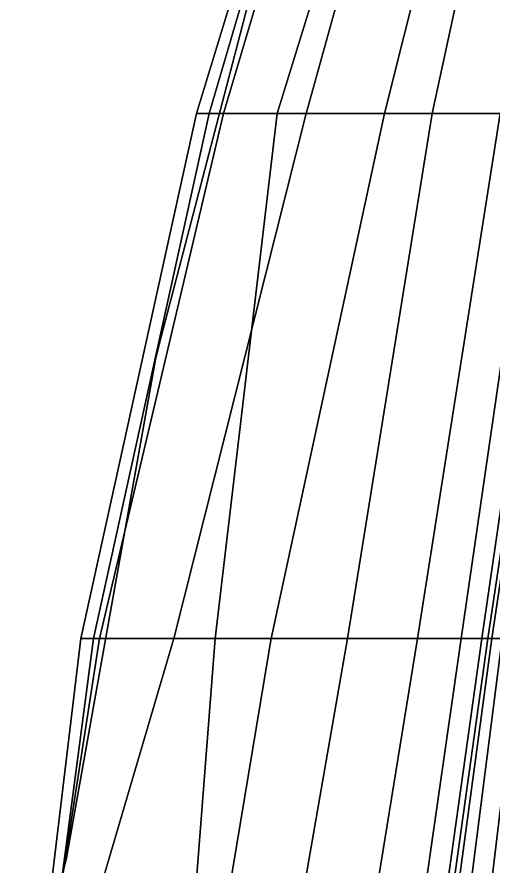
# Model space of a CAD drawing. Header units: millimetres. Extents: x -3.8 to 3.8, y -36.3 to 63.6.
# Drawn here: x -3.36 to -1.055, y 26.54 to 30.648 of the extents above; entities that cross this region are included whole.
import ezdxf

# ---------------------------------------------------------------- set-up
doc = ezdxf.new("R2010")
doc.units = ezdxf.units.MM
doc.layers.add('railings', color=6, linetype='Continuous')
doc.layers.add('superstructure', color=3, linetype='Continuous')

msp = doc.modelspace()

# ---------------------------------------------------------------- linework, layer by layer
for points in [[(-1.670000000000006, 32.77, 4.100000000000001), (-1.699999999999979, 32.77, 4.070000000000004), (-2.490000000000042, 30.18, 3.920000000000002), (-2.43000000000004, 30.18, 4.030000000000001)], [(-1.699999999999979, 32.77, 3.990000000000002), (-1.590000000000022, 32.77, 3.860000000000003), (-2.360000000000047, 30.18, 3.710000000000001), (-2.490000000000042, 30.18, 3.84)], [(-1.699999999999979, 32.77, 4.070000000000004), (-1.699999999999979, 32.77, 3.990000000000002), (-2.490000000000042, 30.18, 3.84), (-2.490000000000042, 30.18, 3.920000000000002)], [(-1.590000000000022, 32.77, 3.860000000000003), (-1.239999999999999, 32.77, 3.510000000000002), (-1.96000000000007, 30.18, 3.400000000000003), (-2.360000000000047, 30.18, 3.710000000000001)], [(-1.239999999999999, 32.77, 3.510000000000002), (-0.929999999999997, 32.77, 3.010000000000002), (-1.580000000000074, 30.18, 3.010000000000002), (-1.96000000000007, 30.18, 3.400000000000003)], [(-0.929999999999997, 32.77, 3.010000000000002), (-0.7900000000000107, 32.77, 2.720000000000003), (-1.350000000000056, 30.18, 2.720000000000003), (-1.580000000000074, 30.18, 3.010000000000002)], [(-0.7900000000000107, 32.77, 2.720000000000003), (-0.5599999999999925, 32.77, 1.960000000000001), (-1.020000000000072, 30.18, 1.960000000000001), (-1.350000000000056, 30.18, 2.720000000000003)], [(-2.490000000000042, 30.18, 3.84), (-2.360000000000047, 30.18, 3.710000000000001), (-2.959999999999953, 27.64, 3.640000000000001), (-3.049999999999985, 27.64, 3.77)], [(-2.43000000000004, 30.18, 4.030000000000001), (-2.490000000000042, 30.18, 3.920000000000002), (-3.049999999999985, 27.64, 3.850000000000002), (-2.989999999999982, 27.64, 3.960000000000001)], [(-2.490000000000042, 30.18, 3.920000000000002), (-2.490000000000042, 30.18, 3.84), (-3.049999999999985, 27.64, 3.77), (-3.049999999999985, 27.64, 3.850000000000002)], [(-2.360000000000047, 30.18, 3.710000000000001), (-1.96000000000007, 30.18, 3.400000000000003), (-2.599999999999939, 27.64, 3.400000000000003), (-2.959999999999953, 27.64, 3.640000000000001)], [(-1.96000000000007, 30.18, 3.400000000000003), (-1.580000000000074, 30.18, 3.010000000000002), (-2.129999999999969, 27.64, 3.010000000000002), (-2.599999999999939, 27.64, 3.400000000000003)], [(-1.580000000000074, 30.18, 3.010000000000002), (-1.350000000000056, 30.18, 2.720000000000003), (-1.759999999999964, 27.64, 2.570000000000001), (-2.129999999999969, 27.64, 3.010000000000002)], [(-1.350000000000056, 30.18, 2.720000000000003), (-1.020000000000072, 30.18, 1.960000000000001), (-1.419999999999989, 27.64, 1.910000000000001), (-1.759999999999964, 27.64, 2.570000000000001)], [(-1.020000000000072, 30.18, 1.960000000000001), (-0.8400000000000653, 30.18, 1.290000000000003), (-1.209999999999953, 27.64, 1.140000000000001), (-1.419999999999989, 27.64, 1.910000000000001)], [(-0.8400000000000653, 30.18, 1.290000000000003), (-0.7400000000000425, 30.18, 0.27), (-1.109999999999987, 27.64, 0.27), (-1.209999999999953, 27.64, 1.140000000000001)], [(-0.7400000000000425, 30.18, 0.27), (-0.7000000000000789, 30.18), (-1.079999999999958, 27.64), (-1.109999999999987, 27.64, 0.27)], [(-0.7000000000000789, 30.18), (-0.6800000000000402, 30.18, -0.2700000000000027), (-1.059999999999976, 27.64, -0.2700000000000027), (-1.079999999999958, 27.64)], [(-0.6800000000000402, 30.18, -0.2700000000000027), (-0.6300000000000289, 30.18, -0.5699999999999998), (-1.009999999999964, 27.64, -0.5699999999999998), (-1.059999999999976, 27.64, -0.2700000000000027)], [(-2.599999999999939, 27.64, 3.400000000000003), (-2.129999999999969, 27.64, 3.010000000000002), (-2.559999999999997, 25.06, 3.010000000000002), (-3.360000000000009, 25.06, 3.690000000000002)], [(-2.989999999999982, 27.64, 3.960000000000001), (-3.049999999999985, 27.64, 3.850000000000002), (-3.360000000000009, 25.06, 3.84), (-3.330000000000008, 25.06, 3.900000000000003)], [(-3.049999999999985, 27.64, 3.850000000000002), (-3.049999999999985, 27.64, 3.77), (-3.360000000000009, 25.06, 3.690000000000002), (-3.360000000000009, 25.06, 3.84)], [(-3.049999999999985, 27.64, 3.77), (-2.959999999999953, 27.64, 3.640000000000001), (-3.360000000000009, 25.06, 3.690000000000002)], [(-2.959999999999953, 27.64, 3.640000000000001), (-2.599999999999939, 27.64, 3.400000000000003), (-3.360000000000009, 25.06, 3.690000000000002)], [(-2.129999999999969, 27.64, 3.010000000000002), (-1.759999999999964, 27.64, 2.570000000000001), (-2.210000000000003, 25.06, 2.570000000000001), (-2.559999999999997, 25.06, 3.010000000000002)], [(-1.759999999999964, 27.64, 2.570000000000001), (-1.419999999999989, 27.64, 1.910000000000001), (-1.839999999999999, 25.06, 1.910000000000001), (-2.210000000000003, 25.06, 2.570000000000001)], [(-1.419999999999989, 27.64, 1.910000000000001), (-1.209999999999953, 27.64, 1.140000000000001), (-1.580000000000008, 25.06, 1.140000000000001), (-1.839999999999999, 25.06, 1.910000000000001)], [(-1.209999999999953, 27.64, 1.140000000000001), (-1.109999999999987, 27.64, 0.27), (-1.469999999999994, 25.06, 0.27), (-1.580000000000008, 25.06, 1.140000000000001)], [(-1.109999999999987, 27.64, 0.27), (-1.079999999999958, 27.64), (-1.439999999999993, 25.06), (-1.469999999999994, 25.06, 0.27)], [(-1.079999999999958, 27.64), (-1.059999999999976, 27.64, -0.2700000000000027), (-1.409999999999992, 25.06, -0.2700000000000027), (-1.439999999999993, 25.06)], [(-1.059999999999976, 27.64, -0.2700000000000027), (-1.009999999999964, 27.64, -0.5699999999999998), (-1.339999999999999, 25.06, -0.5699999999999998), (-1.409999999999992, 25.06, -0.2700000000000027)], [(-1.009999999999964, 27.64, -0.5699999999999998), (-0.9199999999999894, 27.64, -0.8199999999999998), (-1.230000000000014, 25.06, -0.8199999999999998), (-1.339999999999999, 25.06, -0.5699999999999998)], [(-0.9199999999999894, 27.64, -0.8199999999999998), (-0.7999999999999848, 27.64, -1.009999999999999), (-0.9800000000000135, 25.06, -1.109999999999999), (-1.230000000000014, 25.06, -0.8199999999999998)]]:
    msp.add_3dface(points)
at = {"layer": 'railings'}
for points in [[(-2.669999999999996, 29.07, 4.989999999999998), (-2.039999999999996, 31.48, 5.06), (-2.039999999999996, 31.48, 4.98), (-2.669999999999996, 29.07, 4.909999999999998)], [(-2.669999999999996, 29.07, 4.909999999999998), (-2.039999999999996, 31.48, 4.98), (-2.039999999999996, 31.48, 5.06), (-2.669999999999996, 29.07, 4.989999999999998)], [(-2.669999999999996, 29.07, 4.519999999999998), (-2.039999999999996, 31.48000000000001, 4.59), (-2.039999999999996, 31.48000000000001, 4.51), (-2.669999999999996, 29.07, 4.439999999999998)], [(-2.669999999999996, 29.07, 4.439999999999998), (-2.039999999999996, 31.48000000000001, 4.51), (-2.039999999999996, 31.48000000000001, 4.59), (-2.669999999999996, 29.07, 4.519999999999998)], [(-2.689999999999996, 28.99, 3.99), (-2.689999999999996, 28.99, 4.99), (-2.669999999999996, 29.07, 4.989999999999998), (-2.669999999999996, 29.07, 3.99)], [(-2.669999999999996, 29.07, 3.99), (-2.669999999999996, 29.07, 4.989999999999998), (-2.689999999999996, 28.99, 4.99), (-2.689999999999996, 28.99, 3.99)], [(-3.119999999999997, 26.58, 4.929999999999999), (-2.689999999999996, 28.99, 4.99), (-2.689999999999996, 28.99, 4.91), (-3.119999999999997, 26.58, 4.849999999999999)], [(-3.119999999999997, 26.58, 4.849999999999999), (-2.689999999999996, 28.99, 4.91), (-2.689999999999996, 28.99, 4.99), (-3.119999999999997, 26.58, 4.929999999999999)], [(-3.119999999999997, 26.58, 4.459999999999999), (-2.689999999999996, 28.99, 4.52), (-2.689999999999996, 28.99, 4.44), (-3.119999999999997, 26.58, 4.379999999999999)], [(-3.119999999999997, 26.58, 4.379999999999999), (-2.689999999999996, 28.99, 4.44), (-2.689999999999996, 28.99, 4.52), (-3.119999999999997, 26.58, 4.459999999999999)], [(-3.139999999999997, 26.5, 3.93), (-3.139999999999997, 26.5, 4.93), (-3.119999999999997, 26.58, 4.929999999999999), (-3.119999999999997, 26.58, 3.93)], [(-3.119999999999997, 26.58, 3.93), (-3.119999999999997, 26.58, 4.929999999999999), (-3.139999999999997, 26.5, 4.93), (-3.139999999999997, 26.5, 3.93)]]:
    msp.add_3dface(points, dxfattribs=at)
at = {"layer": 'superstructure'}
for points in [[(-1.670000000000006, 32.77, 4.100000000000001), (-2.43000000000004, 30.18, 4.030000000000001), (-2.099999999999999, 30.17999999999998, 4.15), (-1.299999999999996, 32.77, 4.16)], [(-1.299999999999996, 32.77, 4.16), (-2.099999999999997, 30.18, 4.15), (2.100000000000004, 30.18, 4.15), (1.300000000000004, 32.77, 4.16)], [(-2.43000000000004, 30.18, 4.030000000000001), (-2.989999999999982, 27.64, 3.960000000000001), (-2.399999999999997, 27.63999999999998, 4.16), (-2.099999999999997, 30.18, 4.15)], [(2.400000000000003, 27.64, 4.16), (2.100000000000004, 30.18, 4.15), (-2.099999999999997, 30.18, 4.15), (-2.399999999999996, 27.64, 4.16)], [(-2.989999999999982, 27.64, 3.960000000000001), (-3.330000000000008, 25.06, 3.900000000000003), (-2.599999999999998, 25.05999999999998, 4.14), (-2.399999999999996, 27.64, 4.16)], [(-2.399999999999996, 27.64, 4.16), (-2.599999999999997, 25.06, 4.14), (2.600000000000003, 25.06, 4.14), (2.400000000000003, 27.64, 4.16)]]:
    msp.add_3dface(points, dxfattribs=at)

doc.saveas('drawing.dxf')
